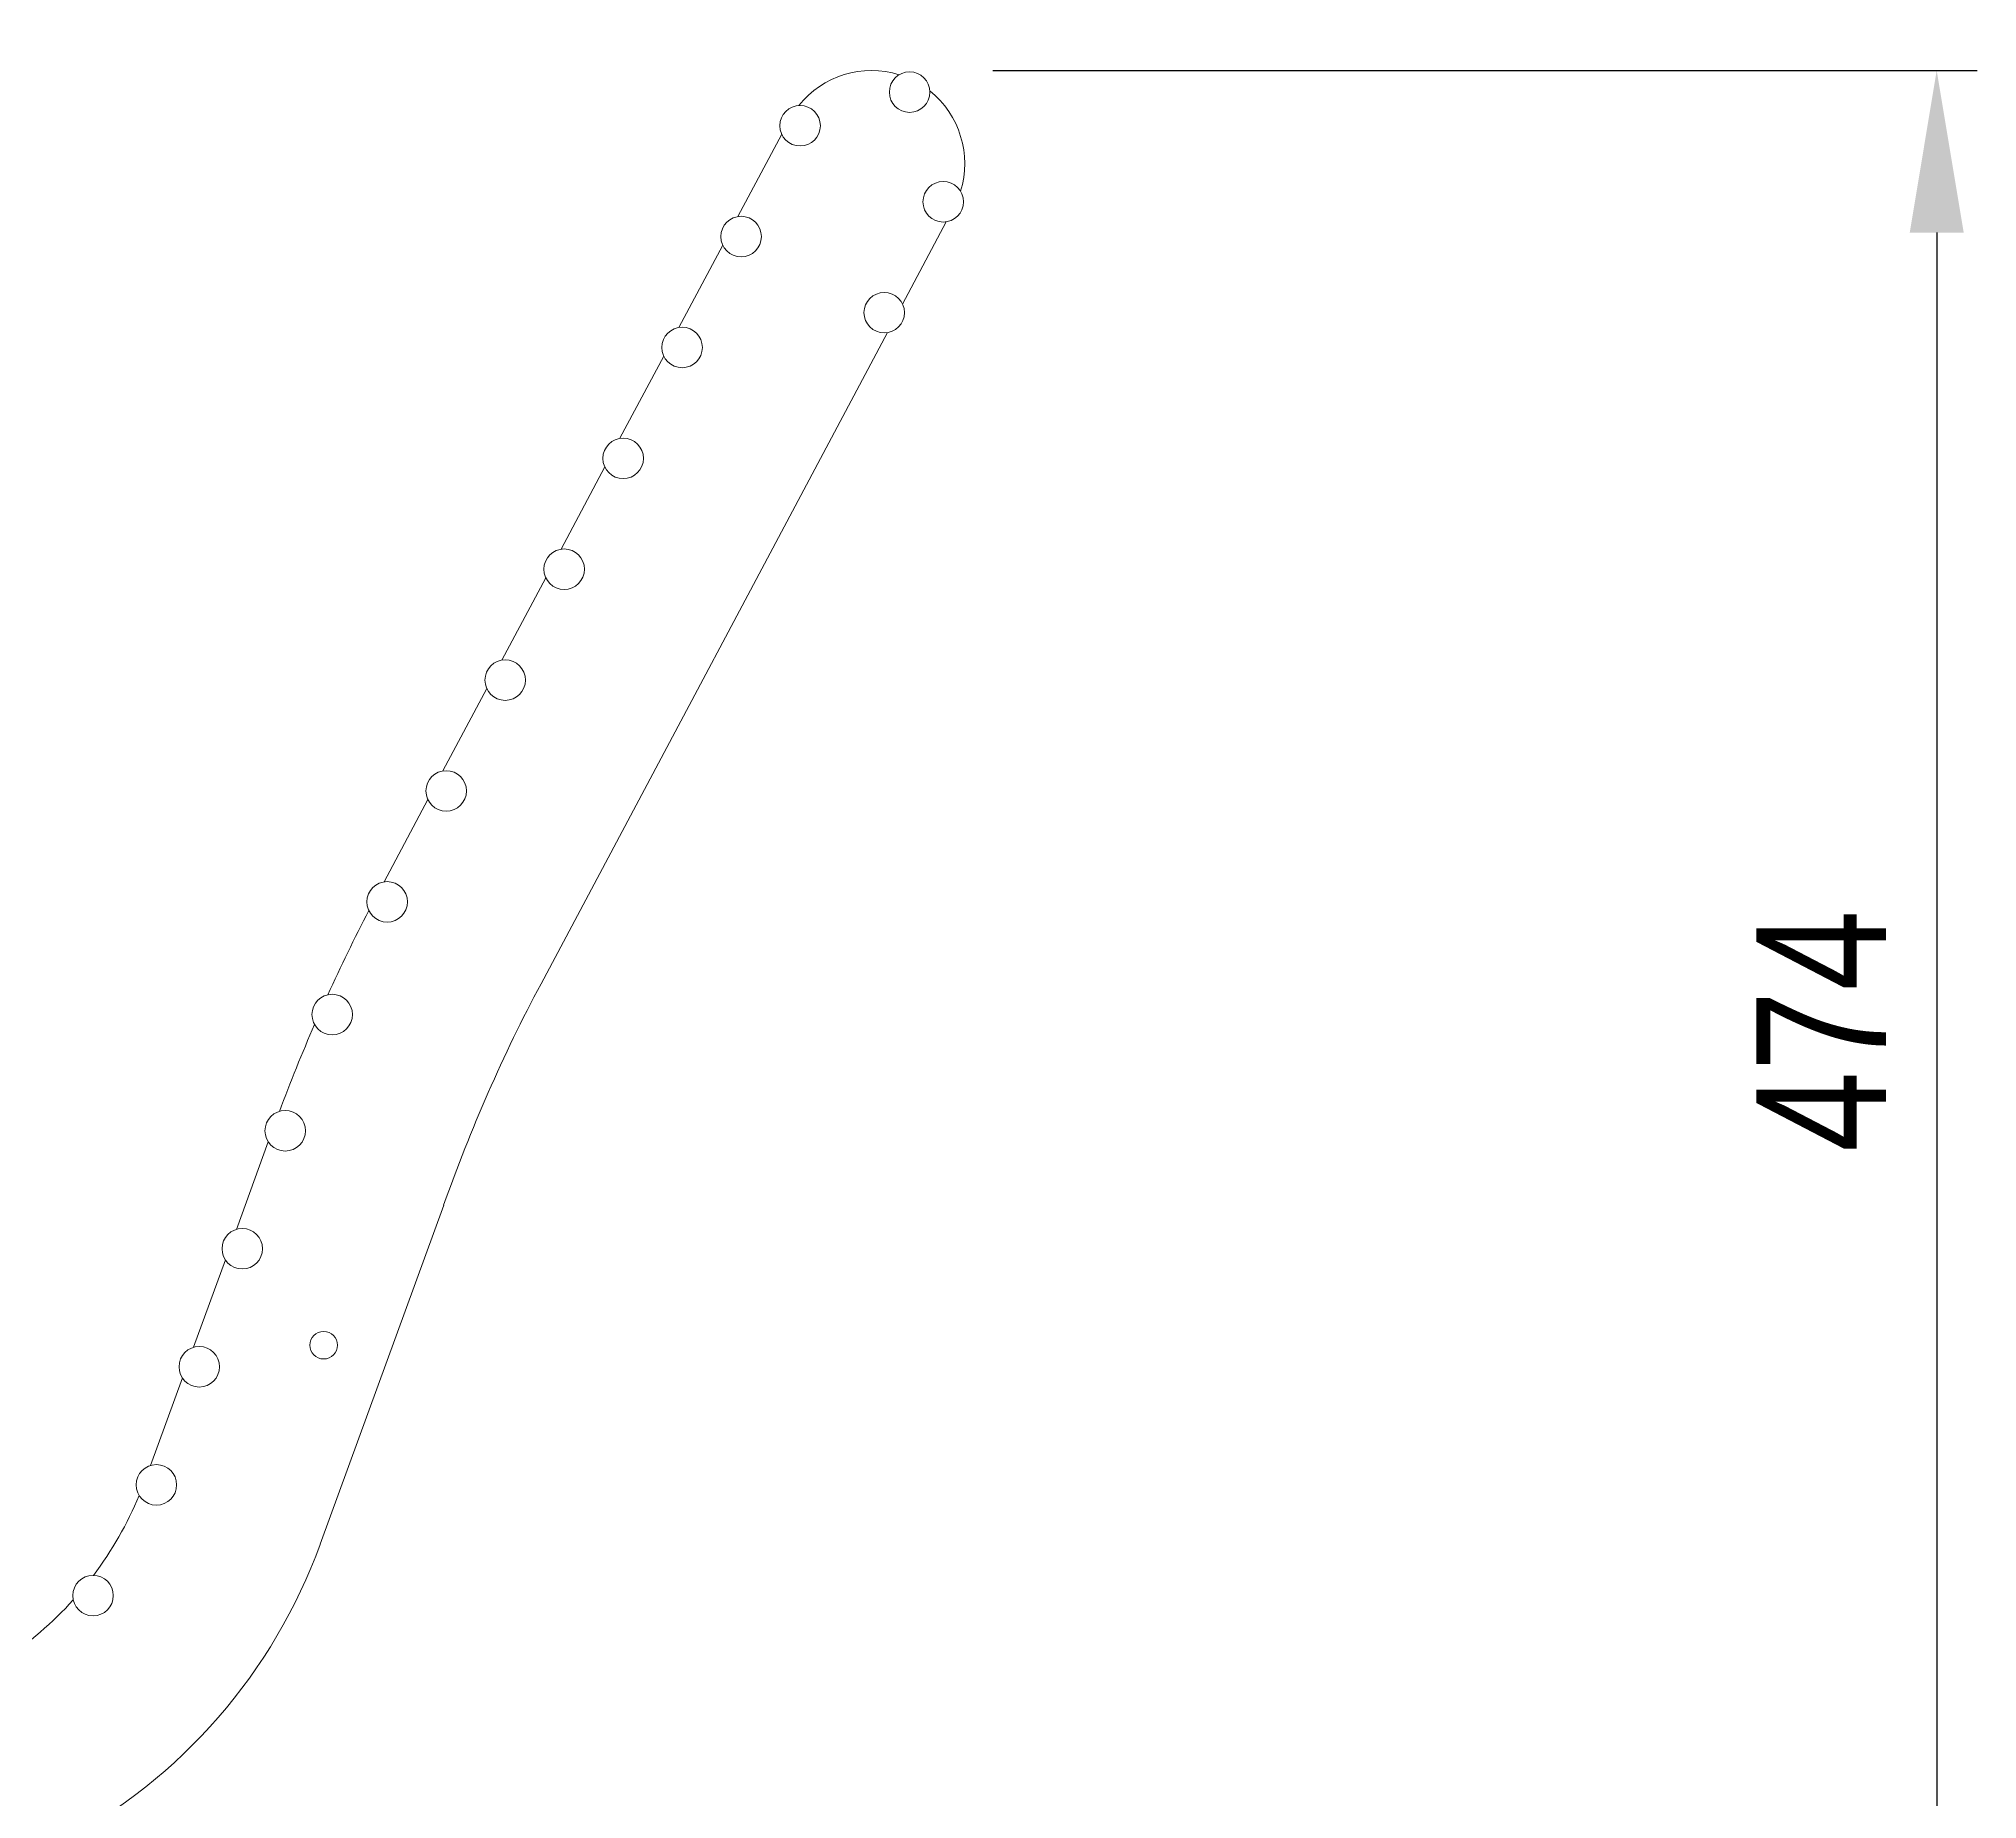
# Model space of a CAD drawing. Header units: millimetres. Extents: x 22162 to 28102, y 3160 to 7360.
# Drawn here: x 23389.7 to 23868, y 5636 to 6070.6 of the extents above; entities that cross this region are included whole.
import ezdxf

# ---------------------------------------------------------------- set-up
doc = ezdxf.new("R2010")
doc.units = ezdxf.units.MM
doc.header["$LTSCALE"] = 0.3
doc.linetypes.add('INCONTINUOUS', pattern=[200000.001, 200000, -0.001])
doc.layers.add('KOTY', color=3, linetype='INCONTINUOUS', lineweight=9)
doc.layers.add('Visible', color=7, linetype='Continuous', lineweight=18)
doc.styles.add('SEACAD_Arial', font='arial.ttf', dxfattribs={"width": 0.8})
doc.dimstyles.new('ISO-25', dxfattribs={"dimtxt": 1.6, "dimasz": 2, "dimexe": 0.5, "dimexo": 1.5, "dimtad": 1, "dimdec": 0, "dimtxsty": 'SEACAD_Arial', "dimcen": 2, "dimadec": 0, "dimazin": 0, "dimtfac": 1, "dimtdec": 0, "dimtmove": 0, "dimatfit": 3, "dimfxl": 1, "dimarcsym": 0})

# ---------------------------------------------------------------- blocks, each defined once
blk = doc.blocks.new('*D364')
at = {"layer": 'Defpoints', "color": 0}
for p in [(23617.18, 6369.63), (23617.18, 6046.45), (22956.87, 5667.82)]:
    blk.add_point(p, dxfattribs=at)
at = {"layer": 'KOTY', "color": 0, "lineweight": -2}
for p, q in [((22956.87, 5697.82), (22956.87, 6379.63)), ((23617.18, 6076.45), (23617.18, 6379.63)), ((22996.87, 6369.63), (23577.18, 6369.63))]:
    blk.add_line(p, q, dxfattribs=at)
at = {"layer": 'KOTY', "color": 0}
for points in [[(22996.87, 6376.3), (22996.87, 6362.97), (22956.87, 6369.63)], [(23577.18, 6362.97), (23577.18, 6376.3), (23617.18, 6369.63)]]:
    blk.add_solid(points, dxfattribs=at)
at = {"layer": 'KOTY', "color": 0, "insert": (23287.02, 6398.47), "char_height": 32, "attachment_point": 5, "style": 'SEACAD_Arial'}
blk.add_mtext('660', dxfattribs=at)
blk = doc.blocks.new('*D363')
at = {"layer": 'Defpoints', "color": 0}
for p in [(23595.08, 6062.69), (23509.1, 5588.52), (23858.02, 5588.52)]:
    blk.add_point(p, dxfattribs=at)
at = {"layer": 'KOTY', "color": 0, "lineweight": -2}
for p, q in [((23625.08, 6062.69), (23868.02, 6062.69)), ((23858.02, 6022.69), (23858.02, 5628.52)), ((23539.1, 5588.52), (23868.02, 5588.52))]:
    blk.add_line(p, q, dxfattribs=at)
at = {"layer": 'KOTY', "color": 0}
for points in [[(23864.69, 6022.69), (23851.36, 6022.69), (23858.02, 6062.69)], [(23851.36, 5628.52), (23864.69, 5628.52), (23858.02, 5588.52)]]:
    blk.add_solid(points, dxfattribs=at)
at = {"layer": 'KOTY', "color": 0, "insert": (23829.52, 5825.61), "char_height": 32, "attachment_point": 5, "rotation": 90, "style": 'SEACAD_Arial'}
blk.add_mtext('474', dxfattribs=at)

msp = doc.modelspace()

# ---------------------------------------------------------------- linework, layer by layer
at = {"layer": 'Visible'}
for p, q in [((23573.02, 6046.99), (23562.21, 6026.66)), ((23613.63, 6025.4), (23602.83, 6005.07)), ((23558.46, 6019.62), (23547.65, 5999.29)), ((23599.08, 5998.03), (23513.63, 5837.29)), ((23543.91, 5992.24), (23533.1, 5971.92)), ((23529.35, 5964.87), (23518.56, 5944.55)), ((23514.79, 5937.51), (23503.99, 5917.18)), ((23500.24, 5910.14), (23489.43, 5889.81)), ((23485.69, 5882.75), (23474.89, 5862.44)), ((23446.33, 5798.25), (23438.48, 5776.66)), ((23489.6, 5782.65), (23459.13, 5698.91)), ((23435.73, 5769.12), (23427.87, 5747.54)), ((23425.12, 5739.98), (23417.27, 5718.4))]:
    msp.add_line(p, q, dxfattribs=at)
for centre, radius in [((23604.58, 6057.38), 5), ((23577.55, 6049.09), 5), ((23612.87, 6030.31), 5), ((23563, 6021.72), 5), ((23598.31, 6002.94), 5), ((23548.44, 5994.35), 5), ((23533.89, 5966.98), 5), ((23519.33, 5939.61), 5), ((23504.78, 5912.24), 5), ((23490.22, 5884.87), 5), ((23475.66, 5857.5), 5), ((23462.09, 5829.68), 5), ((23450.5, 5801), 5), ((23439.9, 5771.88), 5), ((23459.99, 5748.07), 3.4), ((23429.29, 5742.74), 5), ((23418.7, 5713.59), 5), ((23403.07, 5686.25), 5)]:
    msp.add_circle(centre, radius, dxfattribs=at)
for centre, radius, start, end in [((23595.18, 6039.72), 23, 72.7045, 141.347), ((23595.18, 6039.72), 23, 342.7447, 51.2911), ((23867.08, 5649.36), 446.31, 152.5129, 155.4836), ((23865.44, 5650.01), 398.56, 151.9722, 160.5615), ((23867.08, 5649.36), 446.31, 156.5141, 159.4827), ((23331.3, 5745.42), 90, 322.9971, 337.4958), ((23331.3, 5745.42), 136.03, 298.0048, 340.0058), ((23331.3, 5745.42), 90, 303.5008, 317.9971)]:
    msp.add_arc(centre, radius, start, end, dxfattribs=at)

# ---------------------------------------------------------------- dimensions: what is measured, and where the dimension line sits
at = {"layer": 'KOTY'}
dim = msp.add_linear_dim(base=(23617.18, 6369.63), p1=(22956.87, 5667.82), p2=(23617.18, 6046.45), dimstyle='ISO-25', override={"dimlfac": 1, "dimtxsty": 'SEACAD_Arial', "dimsah": 1, "dimtmove": 1, "dimtolj": 0}, dxfattribs=at)
dim.commit()
dim.dimension.update_dxf_attribs({"geometry": '*D364', "text_midpoint": (23287.02, 6398.47)})
dim = msp.add_linear_dim(base=(23858.02, 5588.52), p1=(23595.08, 6062.69), p2=(23509.1, 5588.52), angle=90, dimstyle='ISO-25', override={"dimlfac": 1, "dimtxsty": 'SEACAD_Arial', "dimsah": 1, "dimtmove": 1, "dimtolj": 0}, dxfattribs=at)
dim.commit()
dim.dimension.update_dxf_attribs({"geometry": '*D363', "text_midpoint": (23829.52, 5825.61)})

doc.saveas('drawing.dxf')
